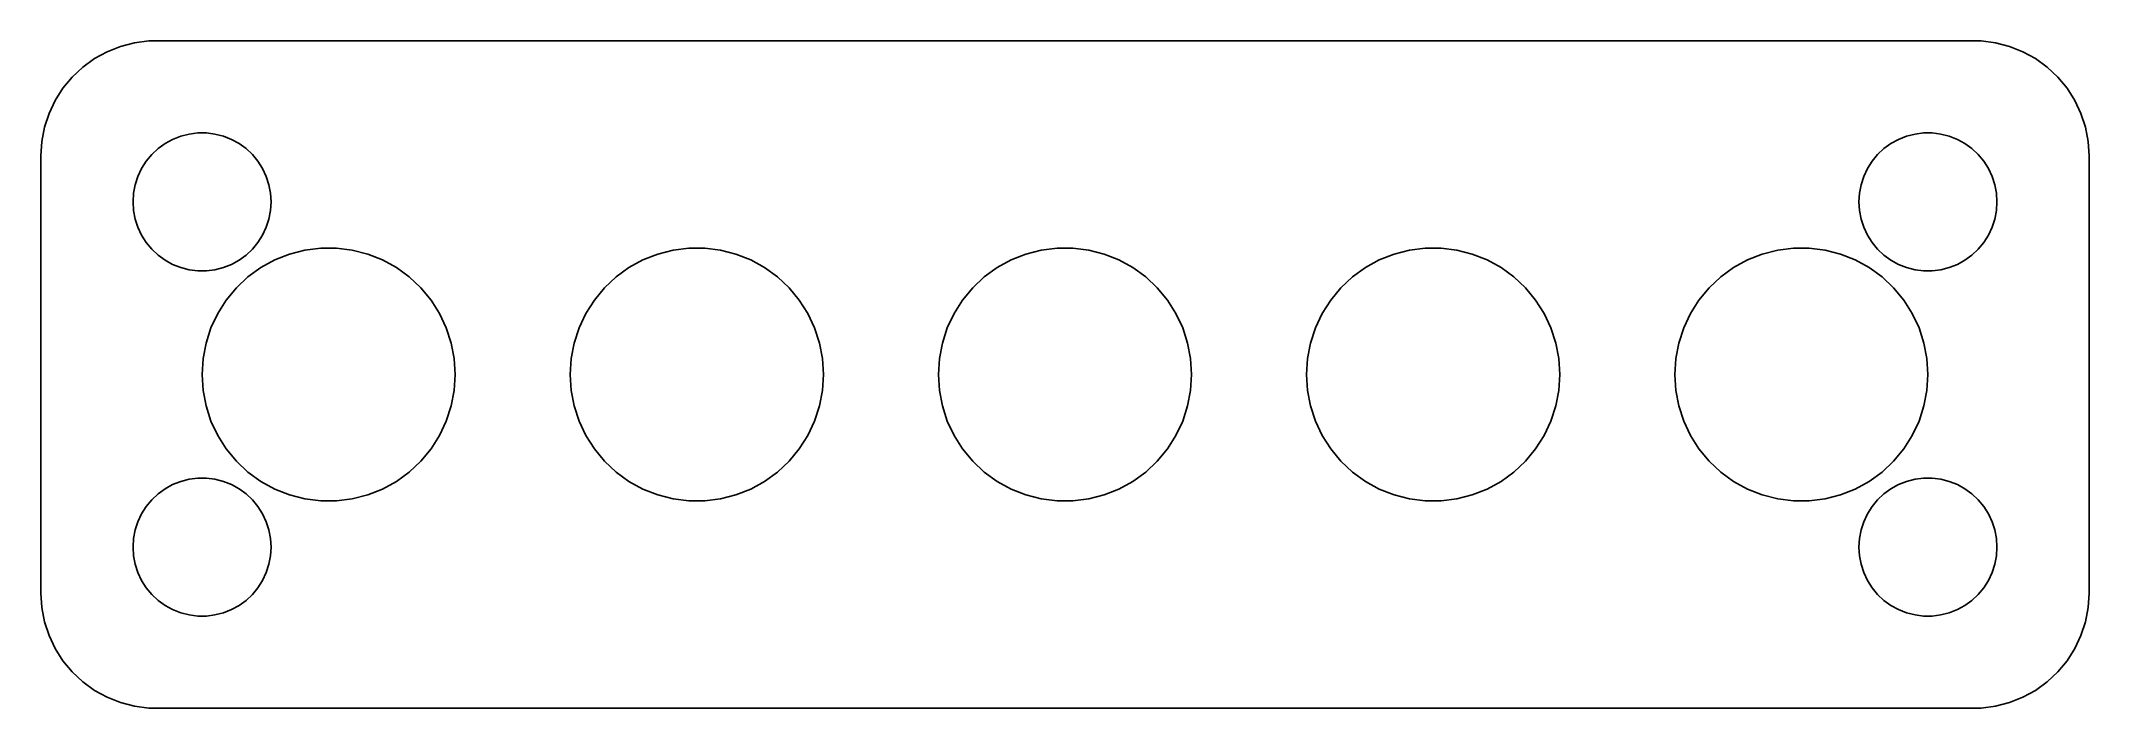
# Model space of a CAD drawing. Header units: metres. Extents: x -44.5 to 44.5, y 24.5 to 53.5.
import ezdxf

# ---------------------------------------------------------------- set-up
doc = ezdxf.new("R2010")
doc.units = ezdxf.units.M

msp = doc.modelspace()

# ---------------------------------------------------------------- linework, layer by layer
for p, q in [((-40.4369, 53.4114), (-41.0451, 53.2553)), ((-39.8139, 53.4901), (-40.4369, 53.4114)), ((39.8139, 53.4901), (-39.8139, 53.4901)), ((40.4369, 53.4114), (39.8139, 53.4901)), ((41.0451, 53.2553), (40.4369, 53.4114)), ((-42.1791, 52.7216), (-42.6871, 52.3526)), ((-41.6289, 53.0241), (-42.1791, 52.7216)), ((-41.0451, 53.2553), (-41.6289, 53.0241)), ((41.6289, 53.0241), (41.0451, 53.2553)), ((42.1791, 52.7216), (41.6289, 53.0241)), ((42.6871, 52.3526), (42.1791, 52.7216)), ((-43.1448, 51.9227), (-43.5451, 51.4389)), ((-42.6871, 52.3526), (-43.1448, 51.9227)), ((43.1448, 51.9227), (42.6871, 52.3526)), ((43.5451, 51.4389), (43.1448, 51.9227)), ((-43.8815, 50.9088), (-44.1489, 50.3406)), ((-43.5451, 51.4389), (-43.8815, 50.9088)), ((43.8815, 50.9088), (43.5451, 51.4389)), ((44.1489, 50.3406), (43.8815, 50.9088)), ((-44.1489, 50.3406), (-44.3429, 49.7434)), ((44.3429, 49.7434), (44.1489, 50.3406)), ((-44.4606, 49.1267), (-44.5, 48.5)), ((-44.3429, 49.7434), (-44.4606, 49.1267)), ((-39.4123, 48.8115), (-39.1075, 49.033)), ((-39.1075, 49.033), (-38.7773, 49.2145)), ((-38.7773, 49.2145), (-38.427, 49.3532)), ((-38.427, 49.3532), (-38.0621, 49.4469)), ((-38.0621, 49.4469), (-37.6884, 49.4941)), ((-37.6884, 49.4941), (-37.3116, 49.4941)), ((-37.3116, 49.4941), (-36.9379, 49.4469)), ((-36.9379, 49.4469), (-36.5729, 49.3532)), ((-36.5729, 49.3532), (-36.2227, 49.2145)), ((-36.2227, 49.2145), (-35.8925, 49.033)), ((-35.8925, 49.033), (-35.5877, 48.8115)), ((35.5877, 48.8115), (35.8925, 49.033)), ((35.8925, 49.033), (36.2227, 49.2145)), ((36.2227, 49.2145), (36.5729, 49.3532)), ((36.5729, 49.3532), (36.9379, 49.4469)), ((36.9379, 49.4469), (37.3116, 49.4941)), ((37.3116, 49.4941), (37.6884, 49.4941)), ((37.6884, 49.4941), (38.0621, 49.4469)), ((38.0621, 49.4469), (38.427, 49.3532)), ((38.427, 49.3532), (38.7773, 49.2145)), ((38.7773, 49.2145), (39.1075, 49.033)), ((39.1075, 49.033), (39.4123, 48.8115)), ((44.4606, 49.1267), (44.3429, 49.7434)), ((44.5, 48.5), (44.4606, 49.1267)), ((-44.5, 48.5), (-44.5, 29.5)), ((-40.1289, 47.9453), (-39.927, 48.2634)), ((-39.927, 48.2634), (-39.6869, 48.5536)), ((-39.6869, 48.5536), (-39.4123, 48.8115)), ((-35.5877, 48.8115), (-35.3131, 48.5536)), ((-35.3131, 48.5536), (-35.0729, 48.2634)), ((-35.0729, 48.2634), (-34.8711, 47.9453)), ((34.8711, 47.9453), (35.0729, 48.2634)), ((35.0729, 48.2634), (35.3131, 48.5536)), ((35.3131, 48.5536), (35.5877, 48.8115)), ((39.4123, 48.8115), (39.6869, 48.5536)), ((39.6869, 48.5536), (39.927, 48.2634)), ((39.927, 48.2634), (40.1289, 47.9453)), ((44.5, 29.5), (44.5, 48.5)), ((-40.4763, 46.876), (-40.4057, 47.2461)), ((-40.4057, 47.2461), (-40.2893, 47.6044)), ((-40.2893, 47.6044), (-40.1289, 47.9453)), ((-34.8711, 47.9453), (-34.7107, 47.6044)), ((-34.7107, 47.6044), (-34.5942, 47.2461)), ((-34.5942, 47.2461), (-34.5237, 46.876)), ((34.5237, 46.876), (34.5942, 47.2461)), ((34.5942, 47.2461), (34.7107, 47.6044)), ((34.7107, 47.6044), (34.8711, 47.9453)), ((40.1289, 47.9453), (40.2893, 47.6044)), ((40.2893, 47.6044), (40.4057, 47.2461)), ((40.4057, 47.2461), (40.4763, 46.876)), ((-40.5, 46.5), (-40.4763, 46.876)), ((-40.4763, 46.124), (-40.5, 46.5)), ((-34.5237, 46.876), (-34.5, 46.5)), ((-34.5, 46.5), (-34.5237, 46.124)), ((34.5, 46.5), (34.5237, 46.876)), ((34.5237, 46.124), (34.5, 46.5)), ((40.4763, 46.876), (40.5, 46.5)), ((40.5, 46.5), (40.4763, 46.124)), ((-40.4057, 45.7539), (-40.4763, 46.124)), ((-40.2893, 45.3956), (-40.4057, 45.7539)), ((-40.1289, 45.0547), (-40.2893, 45.3956)), ((-34.7107, 45.3956), (-34.8711, 45.0547)), ((-34.5942, 45.7539), (-34.7107, 45.3956)), ((-34.5237, 46.124), (-34.5942, 45.7539)), ((34.5942, 45.7539), (34.5237, 46.124)), ((34.7107, 45.3956), (34.5942, 45.7539)), ((34.8711, 45.0547), (34.7107, 45.3956)), ((40.2893, 45.3956), (40.1289, 45.0547)), ((40.4057, 45.7539), (40.2893, 45.3956)), ((40.4763, 46.124), (40.4057, 45.7539)), ((-39.927, 44.7366), (-40.1289, 45.0547)), ((-39.6869, 44.4464), (-39.927, 44.7366)), ((-35.0729, 44.7366), (-35.3131, 44.4464)), ((-34.8711, 45.0547), (-35.0729, 44.7366)), ((35.0729, 44.7366), (34.8711, 45.0547)), ((35.3131, 44.4464), (35.0729, 44.7366)), ((39.927, 44.7366), (39.6869, 44.4464)), ((40.1289, 45.0547), (39.927, 44.7366)), ((-39.4123, 44.1884), (-39.6869, 44.4464)), ((-39.1075, 43.967), (-39.4123, 44.1884)), ((-38.7773, 43.7855), (-39.1075, 43.967)), ((-38.427, 43.6468), (-38.7773, 43.7855)), ((-38.0621, 43.5531), (-38.427, 43.6468)), ((-36.5729, 43.6468), (-36.9379, 43.5531)), ((-36.2227, 43.7855), (-36.5729, 43.6468)), ((-35.8925, 43.967), (-36.2227, 43.7855)), ((-35.5877, 44.1884), (-35.8925, 43.967)), ((-35.3131, 44.4464), (-35.5877, 44.1884)), ((-35.5058, 43.2378), (-34.947, 43.6438)), ((-34.947, 43.6438), (-34.3418, 43.9765)), ((-34.3418, 43.9765), (-33.6996, 44.2308)), ((-33.6996, 44.2308), (-33.0306, 44.4026)), ((-33.0306, 44.4026), (-32.3453, 44.4891)), ((-32.3453, 44.4891), (-31.6546, 44.4891)), ((-31.6546, 44.4891), (-30.9694, 44.4026)), ((-30.9694, 44.4026), (-30.3004, 44.2308)), ((-30.3004, 44.2308), (-29.6582, 43.9765)), ((-29.6582, 43.9765), (-29.0529, 43.6438)), ((-29.0529, 43.6438), (-28.4942, 43.2378)), ((-19.5058, 43.2378), (-18.947, 43.6438)), ((-18.947, 43.6438), (-18.3418, 43.9765)), ((-18.3418, 43.9765), (-17.6996, 44.2308)), ((-17.6996, 44.2308), (-17.0306, 44.4026)), ((-17.0306, 44.4026), (-16.3453, 44.4891)), ((-16.3453, 44.4891), (-15.6546, 44.4891)), ((-15.6546, 44.4891), (-14.9694, 44.4026)), ((-14.9694, 44.4026), (-14.3004, 44.2308)), ((-14.3004, 44.2308), (-13.6582, 43.9765)), ((-13.6582, 43.9765), (-13.0529, 43.6438)), ((-13.0529, 43.6438), (-12.4942, 43.2378)), ((-3.50583, 43.2378), (-2.94704, 43.6438)), ((-2.94704, 43.6438), (-2.34178, 43.9765)), ((-2.34178, 43.9765), (-1.69958, 44.2308)), ((-1.69958, 44.2308), (-1.03059, 44.4026)), ((-1.03059, 44.4026), (-0.34534, 44.4891)), ((-0.34534, 44.4891), (0.34534, 44.4891)), ((0.34534, 44.4891), (1.03059, 44.4026)), ((1.03059, 44.4026), (1.69958, 44.2308)), ((1.69958, 44.2308), (2.34178, 43.9765)), ((2.34178, 43.9765), (2.94704, 43.6438)), ((2.94704, 43.6438), (3.50583, 43.2378)), ((12.4942, 43.2378), (13.0529, 43.6438)), ((13.0529, 43.6438), (13.6582, 43.9765)), ((13.6582, 43.9765), (14.3004, 44.2308)), ((14.3004, 44.2308), (14.9694, 44.4026)), ((14.9694, 44.4026), (15.6546, 44.4891)), ((15.6546, 44.4891), (16.3453, 44.4891)), ((16.3453, 44.4891), (17.0306, 44.4026)), ((17.0306, 44.4026), (17.6996, 44.2308)), ((17.6996, 44.2308), (18.3418, 43.9765)), ((18.3418, 43.9765), (18.947, 43.6438)), ((18.947, 43.6438), (19.5058, 43.2378)), ((28.4942, 43.2378), (29.0529, 43.6438)), ((29.0529, 43.6438), (29.6582, 43.9765)), ((29.6582, 43.9765), (30.3004, 44.2308)), ((30.3004, 44.2308), (30.9694, 44.4026)), ((30.9694, 44.4026), (31.6546, 44.4891)), ((31.6546, 44.4891), (32.3453, 44.4891)), ((32.3453, 44.4891), (33.0306, 44.4026)), ((33.0306, 44.4026), (33.6996, 44.2308)), ((33.6996, 44.2308), (34.3418, 43.9765)), ((34.3418, 43.9765), (34.947, 43.6438)), ((34.947, 43.6438), (35.5058, 43.2378)), ((35.5877, 44.1884), (35.3131, 44.4464)), ((35.8925, 43.967), (35.5877, 44.1884)), ((36.2227, 43.7855), (35.8925, 43.967)), ((36.5729, 43.6468), (36.2227, 43.7855)), ((36.9379, 43.5531), (36.5729, 43.6468)), ((38.427, 43.6468), (38.0621, 43.5531)), ((38.7773, 43.7855), (38.427, 43.6468)), ((39.1075, 43.967), (38.7773, 43.7855)), ((39.4123, 44.1884), (39.1075, 43.967)), ((39.6869, 44.4464), (39.4123, 44.1884)), ((-37.6884, 43.5059), (-38.0621, 43.5531)), ((-37.3116, 43.5059), (-37.6884, 43.5059)), ((-36.9379, 43.5531), (-37.3116, 43.5059)), ((-36.4496, 42.2328), (-36.0093, 42.765)), ((-36.0093, 42.765), (-35.5058, 43.2378)), ((-28.4942, 43.2378), (-27.9907, 42.765)), ((-27.9907, 42.765), (-27.5504, 42.2328)), ((-20.4496, 42.2328), (-20.0093, 42.765)), ((-20.0093, 42.765), (-19.5058, 43.2378)), ((-12.4942, 43.2378), (-11.9907, 42.765)), ((-11.9907, 42.765), (-11.5504, 42.2328)), ((-4.44958, 42.2328), (-4.00932, 42.765)), ((-4.00932, 42.765), (-3.50583, 43.2378)), ((3.50583, 43.2378), (4.00932, 42.765)), ((4.00932, 42.765), (4.44958, 42.2328)), ((11.5504, 42.2328), (11.9907, 42.765)), ((11.9907, 42.765), (12.4942, 43.2378)), ((19.5058, 43.2378), (20.0093, 42.765)), ((20.0093, 42.765), (20.4496, 42.2328)), ((27.5504, 42.2328), (27.9907, 42.765)), ((27.9907, 42.765), (28.4942, 43.2378)), ((35.5058, 43.2378), (36.0093, 42.765)), ((36.0093, 42.765), (36.4496, 42.2328)), ((37.3116, 43.5059), (36.9379, 43.5531)), ((37.6884, 43.5059), (37.3116, 43.5059)), ((38.0621, 43.5531), (37.6884, 43.5059)), ((-36.8197, 41.6496), (-36.4496, 42.2328)), ((-27.5504, 42.2328), (-27.1803, 41.6496)), ((-20.8197, 41.6496), (-20.4496, 42.2328)), ((-11.5504, 42.2328), (-11.1803, 41.6496)), ((-4.81967, 41.6496), (-4.44958, 42.2328)), ((4.44958, 42.2328), (4.81967, 41.6496)), ((11.1803, 41.6496), (11.5504, 42.2328)), ((20.4496, 42.2328), (20.8197, 41.6496)), ((27.1803, 41.6496), (27.5504, 42.2328)), ((36.4496, 42.2328), (36.8197, 41.6496)), ((-37.3272, 40.3678), (-37.1138, 41.0247)), ((-37.1138, 41.0247), (-36.8197, 41.6496)), ((-27.1803, 41.6496), (-26.8862, 41.0247)), ((-26.8862, 41.0247), (-26.6728, 40.3678)), ((-21.3272, 40.3678), (-21.1138, 41.0247)), ((-21.1138, 41.0247), (-20.8197, 41.6496)), ((-11.1803, 41.6496), (-10.8862, 41.0247)), ((-10.8862, 41.0247), (-10.6728, 40.3678)), ((-5.32719, 40.3678), (-5.11377, 41.0247)), ((-5.11377, 41.0247), (-4.81967, 41.6496)), ((4.81967, 41.6496), (5.11377, 41.0247)), ((5.11377, 41.0247), (5.32719, 40.3678)), ((10.6728, 40.3678), (10.8862, 41.0247)), ((10.8862, 41.0247), (11.1803, 41.6496)), ((20.8197, 41.6496), (21.1138, 41.0247)), ((21.1138, 41.0247), (21.3272, 40.3678)), ((26.6728, 40.3678), (26.8862, 41.0247)), ((26.8862, 41.0247), (27.1803, 41.6496)), ((36.8197, 41.6496), (37.1138, 41.0247)), ((37.1138, 41.0247), (37.3272, 40.3678)), ((-37.4566, 39.6893), (-37.3272, 40.3678)), ((-26.6728, 40.3678), (-26.5434, 39.6893)), ((-21.4566, 39.6893), (-21.3272, 40.3678)), ((-10.6728, 40.3678), (-10.5434, 39.6893)), ((-5.45662, 39.6893), (-5.32719, 40.3678)), ((5.32719, 40.3678), (5.45662, 39.6893)), ((10.5434, 39.6893), (10.6728, 40.3678)), ((21.3272, 40.3678), (21.4566, 39.6893)), ((26.5434, 39.6893), (26.6728, 40.3678)), ((37.3272, 40.3678), (37.4566, 39.6893)), ((-37.5, 39), (-37.4566, 39.6893)), ((-26.5434, 39.6893), (-26.5, 39)), ((-21.5, 39), (-21.4566, 39.6893)), ((-10.5434, 39.6893), (-10.5, 39)), ((-5.5, 39), (-5.45662, 39.6893)), ((5.45662, 39.6893), (5.5, 39)), ((10.5, 39), (10.5434, 39.6893)), ((21.4566, 39.6893), (21.5, 39)), ((26.5, 39), (26.5434, 39.6893)), ((37.4566, 39.6893), (37.5, 39)), ((-37.4566, 38.3107), (-37.5, 39)), ((-37.3272, 37.6322), (-37.4566, 38.3107)), ((-26.5434, 38.3107), (-26.6728, 37.6322)), ((-26.5, 39), (-26.5434, 38.3107)), ((-21.4566, 38.3107), (-21.5, 39)), ((-21.3272, 37.6322), (-21.4566, 38.3107)), ((-10.5434, 38.3107), (-10.6728, 37.6322)), ((-10.5, 39), (-10.5434, 38.3107)), ((-5.45662, 38.3107), (-5.5, 39)), ((-5.32719, 37.6322), (-5.45662, 38.3107)), ((5.45662, 38.3107), (5.32719, 37.6322)), ((5.5, 39), (5.45662, 38.3107)), ((10.5434, 38.3107), (10.5, 39)), ((10.6728, 37.6322), (10.5434, 38.3107)), ((21.4566, 38.3107), (21.3272, 37.6322)), ((21.5, 39), (21.4566, 38.3107)), ((26.5434, 38.3107), (26.5, 39)), ((26.6728, 37.6322), (26.5434, 38.3107)), ((37.4566, 38.3107), (37.3272, 37.6322)), ((37.5, 39), (37.4566, 38.3107)), ((-37.1138, 36.9753), (-37.3272, 37.6322)), ((-26.6728, 37.6322), (-26.8862, 36.9753)), ((-21.1138, 36.9753), (-21.3272, 37.6322)), ((-10.6728, 37.6322), (-10.8862, 36.9753)), ((-5.11377, 36.9753), (-5.32719, 37.6322)), ((5.32719, 37.6322), (5.11377, 36.9753)), ((10.8862, 36.9753), (10.6728, 37.6322)), ((21.3272, 37.6322), (21.1138, 36.9753)), ((26.8862, 36.9753), (26.6728, 37.6322)), ((37.3272, 37.6322), (37.1138, 36.9753)), ((-36.8197, 36.3504), (-37.1138, 36.9753)), ((-26.8862, 36.9753), (-27.1803, 36.3504)), ((-20.8197, 36.3504), (-21.1138, 36.9753)), ((-10.8862, 36.9753), (-11.1803, 36.3504)), ((-4.81967, 36.3504), (-5.11377, 36.9753)), ((5.11377, 36.9753), (4.81967, 36.3504)), ((11.1803, 36.3504), (10.8862, 36.9753)), ((21.1138, 36.9753), (20.8197, 36.3504)), ((27.1803, 36.3504), (26.8862, 36.9753)), ((37.1138, 36.9753), (36.8197, 36.3504)), ((-36.4496, 35.7672), (-36.8197, 36.3504)), ((-36.0093, 35.235), (-36.4496, 35.7672)), ((-27.5504, 35.7672), (-27.9907, 35.235)), ((-27.1803, 36.3504), (-27.5504, 35.7672)), ((-20.4496, 35.7672), (-20.8197, 36.3504)), ((-20.0093, 35.235), (-20.4496, 35.7672)), ((-11.5504, 35.7672), (-11.9907, 35.235)), ((-11.1803, 36.3504), (-11.5504, 35.7672)), ((-4.44958, 35.7672), (-4.81967, 36.3504)), ((-4.00932, 35.235), (-4.44958, 35.7672)), ((4.44958, 35.7672), (4.00932, 35.235)), ((4.81967, 36.3504), (4.44958, 35.7672)), ((11.5504, 35.7672), (11.1803, 36.3504)), ((11.9907, 35.235), (11.5504, 35.7672)), ((20.4496, 35.7672), (20.0093, 35.235)), ((20.8197, 36.3504), (20.4496, 35.7672)), ((27.5504, 35.7672), (27.1803, 36.3504)), ((27.9907, 35.235), (27.5504, 35.7672)), ((36.4496, 35.7672), (36.0093, 35.235)), ((36.8197, 36.3504), (36.4496, 35.7672)), ((-35.5058, 34.7622), (-36.0093, 35.235)), ((-34.947, 34.3562), (-35.5058, 34.7622)), ((-28.4942, 34.7622), (-29.0529, 34.3562)), ((-27.9907, 35.235), (-28.4942, 34.7622)), ((-19.5058, 34.7622), (-20.0093, 35.235)), ((-18.947, 34.3562), (-19.5058, 34.7622)), ((-12.4942, 34.7622), (-13.0529, 34.3562)), ((-11.9907, 35.235), (-12.4942, 34.7622)), ((-3.50583, 34.7622), (-4.00932, 35.235)), ((-2.94704, 34.3562), (-3.50583, 34.7622)), ((3.50583, 34.7622), (2.94704, 34.3562)), ((4.00932, 35.235), (3.50583, 34.7622)), ((12.4942, 34.7622), (11.9907, 35.235)), ((13.0529, 34.3562), (12.4942, 34.7622)), ((19.5058, 34.7622), (18.947, 34.3562)), ((20.0093, 35.235), (19.5058, 34.7622)), ((28.4942, 34.7622), (27.9907, 35.235)), ((29.0529, 34.3562), (28.4942, 34.7622)), ((35.5058, 34.7622), (34.947, 34.3562)), ((36.0093, 35.235), (35.5058, 34.7622)), ((-39.4123, 33.8116), (-39.1075, 34.033)), ((-39.1075, 34.033), (-38.7773, 34.2145)), ((-38.7773, 34.2145), (-38.427, 34.3532)), ((-38.427, 34.3532), (-38.0621, 34.4469)), ((-38.0621, 34.4469), (-37.6884, 34.4941)), ((-37.6884, 34.4941), (-37.3116, 34.4941)), ((-37.3116, 34.4941), (-36.9379, 34.4469)), ((-36.9379, 34.4469), (-36.5729, 34.3532)), ((-36.5729, 34.3532), (-36.2227, 34.2145)), ((-36.2227, 34.2145), (-35.8925, 34.033)), ((-35.8925, 34.033), (-35.5877, 33.8116)), ((-34.3418, 34.0235), (-34.947, 34.3562)), ((-33.6996, 33.7692), (-34.3418, 34.0235)), ((-29.6582, 34.0235), (-30.3004, 33.7692)), ((-29.0529, 34.3562), (-29.6582, 34.0235)), ((-18.3418, 34.0235), (-18.947, 34.3562)), ((-17.6996, 33.7692), (-18.3418, 34.0235)), ((-13.6582, 34.0235), (-14.3004, 33.7692)), ((-13.0529, 34.3562), (-13.6582, 34.0235)), ((-2.34178, 34.0235), (-2.94704, 34.3562)), ((-1.69958, 33.7692), (-2.34178, 34.0235)), ((2.34178, 34.0235), (1.69958, 33.7692)), ((2.94704, 34.3562), (2.34178, 34.0235)), ((13.6582, 34.0235), (13.0529, 34.3562)), ((14.3004, 33.7692), (13.6582, 34.0235)), ((18.3418, 34.0235), (17.6996, 33.7692)), ((18.947, 34.3562), (18.3418, 34.0235)), ((29.6582, 34.0235), (29.0529, 34.3562)), ((30.3004, 33.7692), (29.6582, 34.0235)), ((34.3418, 34.0235), (33.6996, 33.7692)), ((34.947, 34.3562), (34.3418, 34.0235)), ((35.5877, 33.8116), (35.8925, 34.033)), ((35.8925, 34.033), (36.2227, 34.2145)), ((36.2227, 34.2145), (36.5729, 34.3532)), ((36.5729, 34.3532), (36.9379, 34.4469)), ((36.9379, 34.4469), (37.3116, 34.4941)), ((37.3116, 34.4941), (37.6884, 34.4941)), ((37.6884, 34.4941), (38.0621, 34.4469)), ((38.0621, 34.4469), (38.427, 34.3532)), ((38.427, 34.3532), (38.7773, 34.2145)), ((38.7773, 34.2145), (39.1075, 34.033)), ((39.1075, 34.033), (39.4123, 33.8116)), ((-40.2893, 32.6044), (-40.1289, 32.9453)), ((-40.1289, 32.9453), (-39.927, 33.2634)), ((-39.927, 33.2634), (-39.6869, 33.5536)), ((-39.6869, 33.5536), (-39.4123, 33.8116)), ((-35.5877, 33.8116), (-35.3131, 33.5536)), ((-35.3131, 33.5536), (-35.0729, 33.2634)), ((-35.0729, 33.2634), (-34.8711, 32.9453)), ((-34.8711, 32.9453), (-34.7107, 32.6044)), ((-33.0306, 33.5974), (-33.6996, 33.7692)), ((-32.3453, 33.5109), (-33.0306, 33.5974)), ((-31.6546, 33.5109), (-32.3453, 33.5109)), ((-30.9694, 33.5974), (-31.6546, 33.5109)), ((-30.3004, 33.7692), (-30.9694, 33.5974)), ((-17.0306, 33.5974), (-17.6996, 33.7692)), ((-16.3453, 33.5109), (-17.0306, 33.5974)), ((-15.6546, 33.5109), (-16.3453, 33.5109)), ((-14.9694, 33.5974), (-15.6546, 33.5109)), ((-14.3004, 33.7692), (-14.9694, 33.5974)), ((-1.03059, 33.5974), (-1.69958, 33.7692)), ((-0.34534, 33.5109), (-1.03059, 33.5974)), ((0.34534, 33.5109), (-0.34534, 33.5109)), ((1.03059, 33.5974), (0.34534, 33.5109)), ((1.69958, 33.7692), (1.03059, 33.5974)), ((14.9694, 33.5974), (14.3004, 33.7692)), ((15.6546, 33.5109), (14.9694, 33.5974)), ((16.3453, 33.5109), (15.6546, 33.5109)), ((17.0306, 33.5974), (16.3453, 33.5109)), ((17.6996, 33.7692), (17.0306, 33.5974)), ((30.9694, 33.5974), (30.3004, 33.7692)), ((31.6546, 33.5109), (30.9694, 33.5974)), ((32.3453, 33.5109), (31.6546, 33.5109)), ((33.0306, 33.5974), (32.3453, 33.5109)), ((33.6996, 33.7692), (33.0306, 33.5974)), ((34.7107, 32.6044), (34.8711, 32.9453)), ((34.8711, 32.9453), (35.0729, 33.2634)), ((35.0729, 33.2634), (35.3131, 33.5536)), ((35.3131, 33.5536), (35.5877, 33.8116)), ((39.4123, 33.8116), (39.6869, 33.5536)), ((39.6869, 33.5536), (39.927, 33.2634)), ((39.927, 33.2634), (40.1289, 32.9453)), ((40.1289, 32.9453), (40.2893, 32.6044)), ((-40.4763, 31.876), (-40.4057, 32.2461)), ((-40.4057, 32.2461), (-40.2893, 32.6044)), ((-34.7107, 32.6044), (-34.5942, 32.2461)), ((-34.5942, 32.2461), (-34.5237, 31.876)), ((34.5237, 31.876), (34.5942, 32.2461)), ((34.5942, 32.2461), (34.7107, 32.6044)), ((40.2893, 32.6044), (40.4057, 32.2461)), ((40.4057, 32.2461), (40.4763, 31.876)), ((-40.5, 31.5), (-40.4763, 31.876)), ((-40.4763, 31.124), (-40.5, 31.5)), ((-34.5237, 31.876), (-34.5, 31.5)), ((-34.5, 31.5), (-34.5237, 31.124)), ((34.5, 31.5), (34.5237, 31.876)), ((34.5237, 31.124), (34.5, 31.5)), ((40.4763, 31.876), (40.5, 31.5)), ((40.5, 31.5), (40.4763, 31.124)), ((-40.4057, 30.7539), (-40.4763, 31.124)), ((-40.2893, 30.3956), (-40.4057, 30.7539)), ((-40.1289, 30.0547), (-40.2893, 30.3956)), ((-34.7107, 30.3956), (-34.8711, 30.0547)), ((-34.5942, 30.7539), (-34.7107, 30.3956)), ((-34.5237, 31.124), (-34.5942, 30.7539)), ((34.5942, 30.7539), (34.5237, 31.124)), ((34.7107, 30.3956), (34.5942, 30.7539)), ((34.8711, 30.0547), (34.7107, 30.3956)), ((40.2893, 30.3956), (40.1289, 30.0547)), ((40.4057, 30.7539), (40.2893, 30.3956)), ((40.4763, 31.124), (40.4057, 30.7539)), ((-44.5, 29.5), (-44.4606, 28.8733)), ((-39.927, 29.7366), (-40.1289, 30.0547)), ((-39.6869, 29.4464), (-39.927, 29.7366)), ((-39.4123, 29.1885), (-39.6869, 29.4464)), ((-35.3131, 29.4464), (-35.5877, 29.1885)), ((-35.0729, 29.7366), (-35.3131, 29.4464)), ((-34.8711, 30.0547), (-35.0729, 29.7366)), ((35.0729, 29.7366), (34.8711, 30.0547)), ((35.3131, 29.4464), (35.0729, 29.7366)), ((35.5877, 29.1885), (35.3131, 29.4464)), ((39.6869, 29.4464), (39.4123, 29.1885)), ((39.927, 29.7366), (39.6869, 29.4464)), ((40.1289, 30.0547), (39.927, 29.7366)), ((44.4606, 28.8733), (44.5, 29.5)), ((-44.4606, 28.8733), (-44.3429, 28.2566)), ((-39.1075, 28.967), (-39.4123, 29.1885)), ((-38.7773, 28.7855), (-39.1075, 28.967)), ((-38.427, 28.6468), (-38.7773, 28.7855)), ((-38.0621, 28.5531), (-38.427, 28.6468)), ((-37.6884, 28.5059), (-38.0621, 28.5531)), ((-37.3116, 28.5059), (-37.6884, 28.5059)), ((-36.9379, 28.5531), (-37.3116, 28.5059)), ((-36.5729, 28.6468), (-36.9379, 28.5531)), ((-36.2227, 28.7855), (-36.5729, 28.6468)), ((-35.8925, 28.967), (-36.2227, 28.7855)), ((-35.5877, 29.1885), (-35.8925, 28.967)), ((35.8925, 28.967), (35.5877, 29.1885)), ((36.2227, 28.7855), (35.8925, 28.967)), ((36.5729, 28.6468), (36.2227, 28.7855)), ((36.9379, 28.5531), (36.5729, 28.6468)), ((37.3116, 28.5059), (36.9379, 28.5531)), ((37.6884, 28.5059), (37.3116, 28.5059)), ((38.0621, 28.5531), (37.6884, 28.5059)), ((38.427, 28.6468), (38.0621, 28.5531)), ((38.7773, 28.7855), (38.427, 28.6468)), ((39.1075, 28.967), (38.7773, 28.7855)), ((39.4123, 29.1885), (39.1075, 28.967)), ((44.3429, 28.2566), (44.4606, 28.8733)), ((-44.3429, 28.2566), (-44.1489, 27.6594)), ((-44.1489, 27.6594), (-43.8815, 27.0912)), ((43.8815, 27.0912), (44.1489, 27.6594)), ((44.1489, 27.6594), (44.3429, 28.2566)), ((-43.8815, 27.0912), (-43.5451, 26.5611)), ((43.5451, 26.5611), (43.8815, 27.0912)), ((-43.5451, 26.5611), (-43.1448, 26.0773)), ((-43.1448, 26.0773), (-42.6871, 25.6474)), ((42.6871, 25.6474), (43.1448, 26.0773)), ((43.1448, 26.0773), (43.5451, 26.5611)), ((-42.6871, 25.6474), (-42.1791, 25.2784)), ((-42.1791, 25.2784), (-41.6289, 24.9759)), ((-41.6289, 24.9759), (-41.0451, 24.7447)), ((41.0451, 24.7447), (41.6289, 24.9759)), ((41.6289, 24.9759), (42.1791, 25.2784)), ((42.1791, 25.2784), (42.6871, 25.6474)), ((-41.0451, 24.7447), (-40.4369, 24.5886)), ((-40.4369, 24.5886), (-39.8139, 24.5099)), ((-39.8139, 24.5099), (39.8139, 24.5099)), ((39.8139, 24.5099), (40.4369, 24.5886)), ((40.4369, 24.5886), (41.0451, 24.7447))]:
    msp.add_line(p, q)

doc.saveas('drawing.dxf')
